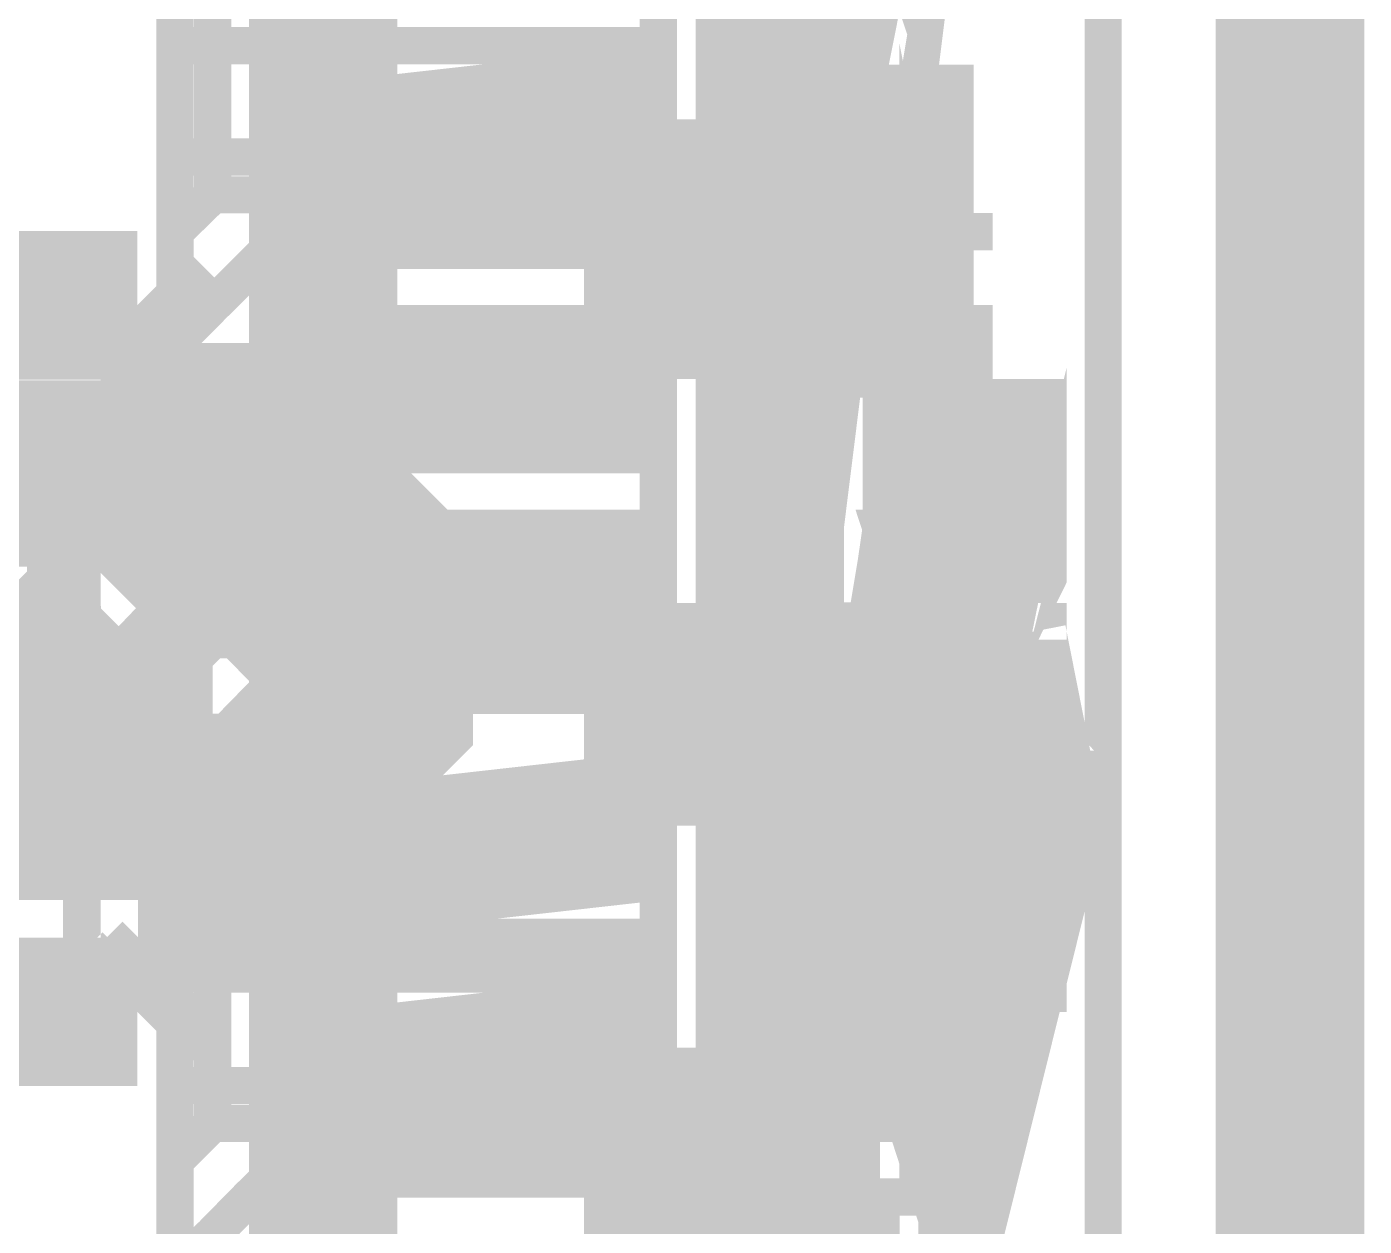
# Model space of a CAD drawing. Header units: metres. Extents: x 2999 to 3164, y 1641 to 1678.
# Drawn here: x 3015.4418 to 3015.5533, y 1655.3195 to 1655.4195 of the extents above; entities that cross this region are included whole.
import ezdxf

# ---------------------------------------------------------------- set-up
doc = ezdxf.new("R2010")
doc.units = ezdxf.units.M
doc.layers.add('BLACK', color=7, linetype='Continuous')

msp = doc.modelspace()

# ---------------------------------------------------------------- linework, layer by layer
at = {"layer": 'BLACK'}
for points, const_width in [([(3015.46652, 1655.16098), (3015.46652, 1657.67183)], 0.01238), ([(3015.46652, 1657.56964), (3015.46652, 1655.37772)], 0.01238), ([(3015.51304, 1657.55106), (3015.5099, 1657.54792), (3015.5099, 1657.53863), (3015.50675, 1657.50769), (3015.50675, 1655.22601), (3015.5099, 1655.19507), (3015.51304, 1655.18271), (3015.54713, 1655.18271)], 0.01238), ([(3015.50675, 1657.50769), (3015.50375, 1657.50769), (3015.50375, 1655.22601), (3015.50675, 1655.22601)], 0.01238), ([(3015.53155, 1655.31576), (3015.53155, 1655.59445)], 0.0031), ([(3015.49446, 1655.22287), (3015.49446, 1655.54186)], 0.0031), ([(3015.45416, 1655.53557), (3015.45416, 1655.18885)], 0.0031), ([(3015.46345, 1655.52943), (3015.46345, 1655.18578)], 0.0031), ([(3015.51304, 1655.44589), (3015.51304, 1655.42724), (3015.51304, 1655.43346), (3015.51304, 1655.42109), (3015.51611, 1655.43653), (3015.51304, 1655.44889), (3015.51304, 1655.4396)], 0.0031), ([(3015.51611, 1655.44889), (3015.51611, 1655.42109), (3015.51304, 1655.43031), (3015.51304, 1655.43346), (3015.51611, 1655.42724)], 0.0031), ([(3015.54713, 1655.31269), (3015.54713, 1655.43653)], 0.01238), ([(3015.46652, 1655.43031), (3015.46652, 1655.40551)], 0.0031), ([(3015.49446, 1655.4118), (3015.49446, 1655.43031)], 0.0031), ([(3015.45416, 1655.42724), (3015.45416, 1655.41795)], 0.0031), ([(3015.4573, 1655.40551), (3015.4573, 1655.42109)], 0.0031), ([(3015.45416, 1655.41795), (3015.45416, 1655.40866)], 0.0031), ([(3015.49446, 1655.41795), (3015.45416, 1655.41795)], 0.0031), ([(3015.51611, 1655.38701), (3015.51611, 1655.40244), (3015.51919, 1655.38701)], 0.0031), ([(3015.46652, 1655.40866), (3015.49446, 1655.4118)], 0.01238), ([(3015.49446, 1655.4118), (3015.49446, 1655.39015)], 0.01238), ([(3015.51304, 1655.39015), (3015.5099, 1655.4148)], 0.0031), ([(3015.51304, 1655.4148), (3015.5099, 1655.4148)], 0.0031), ([(3015.51304, 1655.4148), (3015.51611, 1655.4148)], 0.0031), ([(3015.51304, 1655.3963), (3015.51304, 1655.4148)], 0.0031), ([(3015.51304, 1655.39015), (3015.51304, 1655.4148), (3015.51611, 1655.4148)], 0.0031), ([(3015.51304, 1655.4148), (3015.51611, 1655.4148)], 0.0031), ([(3015.51304, 1655.3963), (3015.51304, 1655.4148)], 0.0031), ([(3015.51919, 1655.4148), (3015.51611, 1655.4148)], 0.0031), ([(3015.51611, 1655.4148), (3015.51919, 1655.4148)], 0.0031), ([(3015.51611, 1655.4148), (3015.51919, 1655.4148)], 0.0031), ([(3015.49446, 1655.40551), (3015.46652, 1655.40551)], 0.01238), ([(3015.46652, 1655.40866), (3015.45416, 1655.40866)], 0.0031), ([(3015.46652, 1655.40551), (3015.46345, 1655.40551), (3015.46345, 1655.40244), (3015.46038, 1655.39937), (3015.4573, 1655.3963), (3015.45416, 1655.39315), (3015.45416, 1655.39015)], 0.0031), ([(3015.4573, 1655.40551), (3015.45416, 1655.40244), (3015.45416, 1655.39015)], 0.0031), ([(3015.46652, 1655.40551), (3015.4573, 1655.40551)], 0.0031), ([(3015.49446, 1655.40551), (3015.46652, 1655.40551)], 0.0031), ([(3015.51611, 1655.40244), (3015.51611, 1655.38701), (3015.51919, 1655.39315), (3015.51919, 1655.40244)], 0.0031), ([(3015.51611, 1655.40244), (3015.51611, 1655.39315), (3015.51611, 1655.39937)], 0.0031), ([(3015.51611, 1655.40244), (3015.51611, 1655.3963)], 0.0031), ([(3015.51919, 1655.40244), (3015.52233, 1655.40244)], 0.0031), ([(3015.51919, 1655.40244), (3015.51919, 1655.3963)], 0.0031), ([(3015.43251, 1655.3963), (3015.45101, 1655.3963)], 0.01238), ([(3015.45416, 1655.39315), (3015.45101, 1655.3963)], 0.01238), ([(3015.51919, 1655.39937), (3015.51611, 1655.39937)], 0.0031), ([(3015.51611, 1655.39315), (3015.51611, 1655.39937)], 0.0031), ([(3015.51919, 1655.39315), (3015.51919, 1655.39937)], 0.0031), ([(3015.45416, 1655.38386), (3015.45416, 1655.39315)], 0.01238), ([(3015.45416, 1655.39015), (3015.44487, 1655.3963)], 0.0031), ([(3015.51611, 1655.39315), (3015.51919, 1655.39315), (3015.51919, 1655.3963)], 0.0031), ([(3015.51611, 1655.3963), (3015.51611, 1655.39315)], 0.0031), ([(3015.49446, 1655.39015), (3015.46652, 1655.39015)], 0.01238), ([(3015.52233, 1655.39015), (3015.51919, 1655.39015)], 0.01238), ([(3015.51919, 1655.36843), (3015.51919, 1655.39015)], 0.01238), ([(3015.52233, 1655.38386), (3015.52233, 1655.39015), (3015.52233, 1655.38386), (3015.51919, 1655.38386), (3015.51919, 1655.39015)], 0.01238), ([(3015.46652, 1655.39015), (3015.49446, 1655.39315)], 0.0031), ([(3015.5099, 1655.39315), (3015.51304, 1655.39315)], 0.0031), ([(3015.51304, 1655.39315), (3015.5099, 1655.39315)], 0.0031), ([(3015.5099, 1655.39315), (3015.5099, 1655.39015), (3015.51304, 1655.39015), (3015.51304, 1655.39315)], 0.0031), ([(3015.5099, 1655.39315), (3015.5099, 1655.39015)], 0.0031), ([(3015.51304, 1655.39015), (3015.51304, 1655.39315), (3015.51611, 1655.39315), (3015.51611, 1655.39015)], 0.0031), ([(3015.51611, 1655.39315), (3015.51304, 1655.39315)], 0.0031), ([(3015.51304, 1655.39015), (3015.51304, 1655.39315)], 0.0031), ([(3015.51611, 1655.39015), (3015.51611, 1655.39315)], 0.0031), ([(3015.49446, 1655.39015), (3015.45416, 1655.39015)], 0.0031), ([(3015.45416, 1655.37772), (3015.49446, 1655.37772), (3015.49446, 1655.39015)], 0.0031), ([(3015.45416, 1655.39015), (3015.45416, 1655.37772)], 0.0031), ([(3015.46652, 1655.39015), (3015.45416, 1655.39015)], 0.0031), ([(3015.46652, 1655.39015), (3015.46345, 1655.39015), (3015.46345, 1655.38701), (3015.46038, 1655.38701), (3015.4573, 1655.38386), (3015.49446, 1655.38386)], 0.0031), ([(3015.46652, 1655.39015), (3015.46652, 1655.36536)], 0.0031), ([(3015.5099, 1655.39015), (3015.51304, 1655.39015)], 0.0031), ([(3015.51304, 1655.39015), (3015.51611, 1655.39015)], 0.0031), ([(3015.51611, 1655.39015), (3015.51919, 1655.39015)], 0.0031), ([(3015.51919, 1655.39015), (3015.52233, 1655.38386)], 0.0031), ([(3015.51919, 1655.39015), (3015.52233, 1655.38386)], 0.0031), ([(3015.51919, 1655.39015), (3015.52233, 1655.39015)], 0.0031), ([(3015.52233, 1655.3467), (3015.52233, 1655.34056), (3015.5254, 1655.35292)], 0.01238), ([(3015.43251, 1655.38386), (3015.45416, 1655.38386)], 0.01238), ([(3015.45416, 1655.38386), (3015.4573, 1655.38386)], 0.01238), ([(3015.45416, 1655.38072), (3015.45416, 1655.38386)], 0.01238), ([(3015.45416, 1655.38386), (3015.45416, 1655.38072)], 0.01238), ([(3015.51919, 1655.38386), (3015.51919, 1655.38072)], 0.01238), ([(3015.51919, 1655.36843), (3015.52233, 1655.38386)], 0.01238), ([(3015.51919, 1655.38386), (3015.51919, 1655.38072)], 0.01238), ([(3015.52233, 1655.38386), (3015.52233, 1655.37457)], 0.01238), ([(3015.52233, 1655.38072), (3015.52233, 1655.38386), (3015.52233, 1655.3715)], 0.01238), ([(3015.43558, 1655.35607), (3015.43872, 1655.35292), (3015.4418, 1655.35607), (3015.4418, 1655.35292), (3015.44487, 1655.35292), (3015.44487, 1655.35607), (3015.44801, 1655.35292), (3015.45101, 1655.35607), (3015.45101, 1655.35292), (3015.45416, 1655.35292), (3015.45416, 1655.35607), (3015.4573, 1655.35292), (3015.46038, 1655.35607), (3015.46345, 1655.35292), (3015.46345, 1655.35607), (3015.46652, 1655.35607), (3015.46967, 1655.35907), (3015.47281, 1655.36221), (3015.47281, 1655.37457), (3015.46967, 1655.37772), (3015.46345, 1655.38072), (3015.35504, 1655.38072)], 0.01238), ([(3015.43558, 1655.38072), (3015.43872, 1655.38072)], 0.01238), ([(3015.43872, 1655.37772), (3015.43872, 1655.38072)], 0.01238), ([(3015.4418, 1655.38072), (3015.44487, 1655.38072)], 0.01238), ([(3015.44487, 1655.37772), (3015.44487, 1655.38072)], 0.01238), ([(3015.45416, 1655.38072), (3015.4573, 1655.38072)], 0.01238), ([(3015.46345, 1655.37772), (3015.46345, 1655.38072)], 0.01238), ([(3015.52233, 1655.38072), (3015.51919, 1655.36843)], 0.01238), ([(3015.4573, 1655.36843), (3015.4573, 1655.38386)], 0.0031), ([(3015.51611, 1655.37457), (3015.51611, 1655.38386), (3015.51919, 1655.38386)], 0.0031), ([(3015.51919, 1655.38386), (3015.51611, 1655.38386)], 0.0031), ([(3015.51611, 1655.38386), (3015.51919, 1655.38386)], 0.0031), ([(3015.51919, 1655.38386), (3015.51611, 1655.38386)], 0.0031), ([(3015.51611, 1655.38386), (3015.51919, 1655.38386)], 0.0031), ([(3015.51919, 1655.38386), (3015.52233, 1655.38386)], 0.0031), ([(3015.51919, 1655.3715), (3015.52233, 1655.37457), (3015.51919, 1655.38072), (3015.51919, 1655.38386)], 0.0031), ([(3015.51919, 1655.38386), (3015.51919, 1655.38072), (3015.52233, 1655.38072)], 0.0031), ([(3015.52233, 1655.38386), (3015.51919, 1655.38386)], 0.0031), ([(3015.52233, 1655.37457), (3015.52233, 1655.38386)], 0.0031), ([(3015.52233, 1655.3715), (3015.52233, 1655.37772)], 0.01238), ([(3015.52233, 1655.37457), (3015.52233, 1655.37772)], 0.01238), ([(3015.47281, 1655.3715), (3015.46345, 1655.38072)], 0.0031), ([(3015.51611, 1655.37457), (3015.51611, 1655.38072), (3015.51919, 1655.38072), (3015.51919, 1655.37457)], 0.0031), ([(3015.51611, 1655.38072), (3015.51919, 1655.38072)], 0.0031), ([(3015.51611, 1655.38072), (3015.51919, 1655.37772), (3015.51919, 1655.3715)], 0.0031), ([(3015.51919, 1655.38072), (3015.51611, 1655.38072)], 0.0031), ([(3015.51611, 1655.3715), (3015.51611, 1655.38072)], 0.0031), ([(3015.51611, 1655.38072), (3015.51919, 1655.38072)], 0.0031), ([(3015.51611, 1655.37457), (3015.51611, 1655.38072)], 0.0031), ([(3015.51611, 1655.38072), (3015.51919, 1655.38072)], 0.0031), ([(3015.51611, 1655.38072), (3015.51919, 1655.38072)], 0.0031), ([(3015.51611, 1655.38072), (3015.51611, 1655.37457)], 0.0031), ([(3015.51919, 1655.38072), (3015.51611, 1655.38072)], 0.0031), ([(3015.51919, 1655.38072), (3015.51611, 1655.38072)], 0.0031), ([(3015.51919, 1655.3715), (3015.51919, 1655.38072)], 0.0031), ([(3015.51919, 1655.38072), (3015.51919, 1655.3715)], 0.0031), ([(3015.51919, 1655.37457), (3015.51919, 1655.38072)], 0.0031), ([(3015.51919, 1655.36843), (3015.51919, 1655.38072)], 0.0031), ([(3015.51919, 1655.38072), (3015.52233, 1655.38072)], 0.0031), ([(3015.51919, 1655.3715), (3015.51919, 1655.38072)], 0.0031), ([(3015.52233, 1655.38072), (3015.51919, 1655.38072)], 0.0031), ([(3015.52233, 1655.37457), (3015.5254, 1655.37457)], 0.01238), ([(3015.45416, 1655.37772), (3015.45416, 1655.3715)], 0.0031), ([(3015.49446, 1655.37772), (3015.49446, 1655.3715)], 0.0031), ([(3015.51611, 1655.36843), (3015.51304, 1655.37772), (3015.51611, 1655.37772)], 0.0031), ([(3015.51611, 1655.37772), (3015.51304, 1655.37772)], 0.0031), ([(3015.51304, 1655.37772), (3015.51611, 1655.36843)], 0.0031), ([(3015.51611, 1655.37772), (3015.51611, 1655.3715), (3015.51919, 1655.3715), (3015.51919, 1655.37772)], 0.0031), ([(3015.51611, 1655.3715), (3015.51919, 1655.3715), (3015.51919, 1655.37772)], 0.0031), ([(3015.51611, 1655.37772), (3015.51611, 1655.3715)], 0.0031), ([(3015.52233, 1655.37457), (3015.51919, 1655.37457), (3015.51919, 1655.37772)], 0.0031), ([(3015.52233, 1655.37772), (3015.52233, 1655.3715)], 0.0031), ([(3015.52233, 1655.37457), (3015.52233, 1655.37772)], 0.0031), ([(3015.52233, 1655.37772), (3015.52233, 1655.37457)], 0.0031), ([(3015.52233, 1655.37457), (3015.52233, 1655.37772)], 0.0031), ([(3015.51919, 1655.3715), (3015.51611, 1655.37457), (3015.51611, 1655.3715)], 0.0031), ([(3015.46652, 1655.3715), (3015.49446, 1655.3715)], 0.01238), ([(3015.49446, 1655.3715), (3015.49446, 1655.35292)], 0.01238), ([(3015.52233, 1655.3715), (3015.51919, 1655.3715)], 0.01238), ([(3015.52233, 1655.3715), (3015.5254, 1655.3715)], 0.01238), ([(3015.51611, 1655.37457), (3015.51919, 1655.37457)], 0.0031), ([(3015.51919, 1655.37457), (3015.51611, 1655.37457)], 0.0031), ([(3015.51611, 1655.37457), (3015.51919, 1655.3715)], 0.0031), ([(3015.51611, 1655.3715), (3015.51611, 1655.37457)], 0.0031), ([(3015.51611, 1655.37457), (3015.51919, 1655.37457)], 0.0031), ([(3015.51611, 1655.3715), (3015.51611, 1655.37457)], 0.0031), ([(3015.51919, 1655.37457), (3015.51919, 1655.3715)], 0.0031), ([(3015.52233, 1655.37457), (3015.51919, 1655.36843), (3015.51919, 1655.37457)], 0.0031), ([(3015.51919, 1655.3715), (3015.51919, 1655.37457)], 0.0031), ([(3015.49446, 1655.36843), (3015.46652, 1655.36843)], 0.01238), ([(3015.51919, 1655.36536), (3015.51919, 1655.36843)], 0.01238), ([(3015.51919, 1655.36843), (3015.52233, 1655.36843)], 0.01238), ([(3015.52233, 1655.36843), (3015.51919, 1655.36843)], 0.01238), ([(3015.51919, 1655.36843), (3015.51611, 1655.36843), (3015.51611, 1655.3715), (3015.51919, 1655.36843), (3015.51919, 1655.3715)], 0.0031), ([(3015.51919, 1655.36843), (3015.51919, 1655.3715), (3015.51611, 1655.36843), (3015.51611, 1655.36536)], 0.0031), ([(3015.52233, 1655.36843), (3015.5254, 1655.36843)], 0.01238), ([(3015.52233, 1655.36843), (3015.5254, 1655.35292)], 0.01238), ([(3015.52233, 1655.36843), (3015.5254, 1655.36843)], 0.01238), ([(3015.52233, 1655.36536), (3015.52233, 1655.36843), (3015.52233, 1655.35292)], 0.01238), ([(3015.52233, 1655.36843), (3015.5254, 1655.35292), (3015.52233, 1655.35292)], 0.01238), ([(3015.44801, 1655.35907), (3015.45101, 1655.36221), (3015.45416, 1655.35907), (3015.45416, 1655.36221)], 0.01238), ([(3015.46652, 1655.3715), (3015.45416, 1655.3715)], 0.0031), ([(3015.51611, 1655.36536), (3015.51611, 1655.3715), (3015.51611, 1655.36221), (3015.51304, 1655.35907), (3015.51304, 1655.34978), (3015.51611, 1655.3467), (3015.51611, 1655.34056), (3015.51611, 1655.3467), (3015.51919, 1655.3467), (3015.51919, 1655.36536), (3015.51611, 1655.36536), (3015.51611, 1655.3715)], 0.0031), ([(3015.51919, 1655.3715), (3015.51611, 1655.3715)], 0.0031), ([(3015.51919, 1655.36843), (3015.51919, 1655.3715), (3015.51611, 1655.3715)], 0.0031), ([(3015.51611, 1655.3715), (3015.51919, 1655.3715)], 0.0031), ([(3015.51611, 1655.3715), (3015.51919, 1655.3715)], 0.0031), ([(3015.51611, 1655.3715), (3015.51919, 1655.3715)], 0.0031), ([(3015.51611, 1655.3715), (3015.51919, 1655.3715)], 0.0031), ([(3015.5254, 1655.35292), (3015.52233, 1655.3467), (3015.52233, 1655.34978), (3015.52233, 1655.33741), (3015.52233, 1655.34056)], 0.01238), ([(3015.51919, 1655.36536), (3015.51919, 1655.3715), (3015.52233, 1655.3715), (3015.52233, 1655.36536)], 0.0031), ([(3015.52233, 1655.36536), (3015.51919, 1655.36536), (3015.51919, 1655.3715)], 0.0031), ([(3015.51919, 1655.3715), (3015.52233, 1655.3715)], 0.0031), ([(3015.52233, 1655.3715), (3015.51919, 1655.3715)], 0.0031), ([(3015.51919, 1655.36536), (3015.51919, 1655.36843), (3015.51919, 1655.36536), (3015.52233, 1655.36221), (3015.52233, 1655.3715), (3015.52233, 1655.36536)], 0.0031), ([(3015.52233, 1655.3715), (3015.52233, 1655.36221), (3015.51919, 1655.36536)], 0.0031), ([(3015.51919, 1655.3715), (3015.52233, 1655.3715)], 0.0031), ([(3015.52233, 1655.36536), (3015.52233, 1655.3715)], 0.0031), ([(3015.52233, 1655.3715), (3015.52233, 1655.36843)], 0.0031), ([(3015.51919, 1655.36221), (3015.51611, 1655.36536), (3015.51919, 1655.36536)], 0.01238), ([(3015.51919, 1655.36536), (3015.51611, 1655.36536)], 0.01238), ([(3015.52233, 1655.36536), (3015.52233, 1655.35292), (3015.51919, 1655.35292)], 0.01238), ([(3015.51919, 1655.35292), (3015.51919, 1655.36536), (3015.51919, 1655.35907)], 0.01238), ([(3015.51919, 1655.36536), (3015.52233, 1655.36536)], 0.01238), ([(3015.52233, 1655.36536), (3015.51919, 1655.36536)], 0.01238), ([(3015.51919, 1655.36536), (3015.51611, 1655.36843), (3015.51611, 1655.36221)], 0.0031), ([(3015.4573, 1655.36843), (3015.45416, 1655.36536), (3015.45416, 1655.34978)], 0.0031), ([(3015.46652, 1655.36843), (3015.4573, 1655.36843)], 0.0031), ([(3015.49446, 1655.36843), (3015.46652, 1655.36536)], 0.0031), ([(3015.51304, 1655.36843), (3015.51304, 1655.36536)], 0.0031), ([(3015.51304, 1655.36843), (3015.51304, 1655.36221)], 0.0031), ([(3015.51304, 1655.36843), (3015.51304, 1655.36536)], 0.0031), ([(3015.51611, 1655.36843), (3015.51304, 1655.36843)], 0.0031), ([(3015.51304, 1655.36843), (3015.51611, 1655.36843)], 0.0031), ([(3015.51611, 1655.36843), (3015.51304, 1655.36843)], 0.0031), ([(3015.51611, 1655.36843), (3015.51919, 1655.36843)], 0.0031), ([(3015.51611, 1655.36843), (3015.51611, 1655.36221), (3015.51919, 1655.36221)], 0.0031), ([(3015.51611, 1655.36843), (3015.51919, 1655.36843)], 0.0031), ([(3015.51919, 1655.36843), (3015.51611, 1655.36843)], 0.0031), ([(3015.51611, 1655.36843), (3015.51919, 1655.36843)], 0.0031), ([(3015.51611, 1655.36843), (3015.51919, 1655.36536)], 0.0031), ([(3015.51611, 1655.36843), (3015.51919, 1655.36843)], 0.0031), ([(3015.51611, 1655.36843), (3015.51919, 1655.36843)], 0.0031), ([(3015.51611, 1655.36843), (3015.51919, 1655.36843)], 0.0031), ([(3015.51919, 1655.36843), (3015.51919, 1655.36536)], 0.0031), ([(3015.51919, 1655.36843), (3015.51919, 1655.36221)], 0.0031), ([(3015.51919, 1655.36843), (3015.52233, 1655.36843)], 0.0031), ([(3015.51919, 1655.36843), (3015.51919, 1655.35292), (3015.51919, 1655.36536)], 0.0031), ([(3015.51919, 1655.36536), (3015.51919, 1655.36843)], 0.0031), ([(3015.51919, 1655.36843), (3015.52233, 1655.36843)], 0.0031), ([(3015.51919, 1655.36221), (3015.51919, 1655.36843), (3015.52233, 1655.36843), (3015.52233, 1655.36221)], 0.0031), ([(3015.52233, 1655.36221), (3015.51919, 1655.36536), (3015.51919, 1655.36221)], 0.0031), ([(3015.52233, 1655.35292), (3015.52233, 1655.36843), (3015.52233, 1655.33741)], 0.0031), ([(3015.52233, 1655.36843), (3015.5254, 1655.36843)], 0.0031), ([(3015.45416, 1655.35907), (3015.45416, 1655.36221)], 0.01238), ([(3015.45416, 1655.36221), (3015.4573, 1655.36221)], 0.01238), ([(3015.45416, 1655.36221), (3015.45416, 1655.35607)], 0.01238), ([(3015.51919, 1655.34056), (3015.51611, 1655.35292), (3015.51919, 1655.36221)], 0.01238), ([(3015.51919, 1655.35292), (3015.51919, 1655.36221)], 0.01238), ([(3015.51919, 1655.35907), (3015.51919, 1655.36221)], 0.01238), ([(3015.51919, 1655.36221), (3015.52233, 1655.36221)], 0.01238), ([(3015.46652, 1655.36536), (3015.46345, 1655.36536), (3015.46038, 1655.36221), (3015.4573, 1655.35907), (3015.45416, 1655.35607), (3015.45416, 1655.34978)], 0.0031), ([(3015.51611, 1655.36221), (3015.51304, 1655.36221), (3015.51304, 1655.36536)], 0.0031), ([(3015.51304, 1655.36221), (3015.51304, 1655.36536), (3015.51611, 1655.36536), (3015.51611, 1655.36221)], 0.0031), ([(3015.51304, 1655.36221), (3015.51304, 1655.36536)], 0.0031), ([(3015.51304, 1655.36536), (3015.51611, 1655.36536)], 0.0031), ([(3015.51304, 1655.36221), (3015.51304, 1655.36536)], 0.0031), ([(3015.51611, 1655.36536), (3015.51304, 1655.36536)], 0.0031), ([(3015.51611, 1655.36536), (3015.51304, 1655.36536)], 0.0031), ([(3015.51611, 1655.36536), (3015.51304, 1655.36536)], 0.0031), ([(3015.51611, 1655.36536), (3015.51611, 1655.34056)], 0.0031), ([(3015.51611, 1655.36221), (3015.51611, 1655.36536)], 0.0031), ([(3015.51611, 1655.36221), (3015.51611, 1655.36536)], 0.0031), ([(3015.51611, 1655.36536), (3015.51611, 1655.34056), (3015.51919, 1655.34056)], 0.0031), ([(3015.51919, 1655.36536), (3015.51919, 1655.36221), (3015.51611, 1655.36221), (3015.51611, 1655.36536)], 0.0031), ([(3015.51611, 1655.36536), (3015.51611, 1655.36221)], 0.0031), ([(3015.52233, 1655.36536), (3015.51919, 1655.36536)], 0.0031), ([(3015.51919, 1655.36536), (3015.51919, 1655.36221), (3015.52233, 1655.36221), (3015.52233, 1655.36536)], 0.0031), ([(3015.51919, 1655.36536), (3015.51919, 1655.36221)], 0.0031), ([(3015.51919, 1655.36536), (3015.51919, 1655.36221)], 0.0031), ([(3015.51919, 1655.36536), (3015.51919, 1655.35907), (3015.51919, 1655.36221), (3015.51919, 1655.34363)], 0.0031), ([(3015.51919, 1655.36536), (3015.52233, 1655.36536)], 0.0031), ([(3015.52233, 1655.36536), (3015.51919, 1655.36536)], 0.0031), ([(3015.51919, 1655.36536), (3015.52233, 1655.36536)], 0.0031), ([(3015.51304, 1655.36221), (3015.51611, 1655.36221)], 0.0031), ([(3015.51611, 1655.36221), (3015.51304, 1655.36221)], 0.0031), ([(3015.51611, 1655.36221), (3015.51611, 1655.35907), (3015.51304, 1655.35907)], 0.0031), ([(3015.51304, 1655.36221), (3015.51611, 1655.36221)], 0.0031), ([(3015.51304, 1655.36221), (3015.51611, 1655.36221)], 0.0031), ([(3015.51611, 1655.35907), (3015.51611, 1655.36221)], 0.0031), ([(3015.51919, 1655.36221), (3015.51611, 1655.36221)], 0.0031), ([(3015.51611, 1655.36221), (3015.51919, 1655.36221)], 0.0031), ([(3015.51919, 1655.36221), (3015.52233, 1655.36221)], 0.0031), ([(3015.51919, 1655.36221), (3015.52233, 1655.36221)], 0.0031), ([(3015.51919, 1655.35607), (3015.51919, 1655.35292), (3015.51919, 1655.36221)], 0.0031), ([(3015.51919, 1655.36221), (3015.52233, 1655.36221)], 0.0031), ([(3015.51919, 1655.36221), (3015.52233, 1655.36221)], 0.0031), ([(3015.51919, 1655.35292), (3015.51919, 1655.36221)], 0.0031), ([(3015.51919, 1655.36221), (3015.51919, 1655.35907)], 0.0031), ([(3015.51919, 1655.36221), (3015.52233, 1655.36221)], 0.0031), ([(3015.51919, 1655.36221), (3015.52233, 1655.36221)], 0.0031), ([(3015.51919, 1655.36221), (3015.52233, 1655.36221)], 0.0031), ([(3015.43558, 1655.35607), (3015.43872, 1655.35607)], 0.01238), ([(3015.4418, 1655.35607), (3015.44487, 1655.35607)], 0.01238), ([(3015.44487, 1655.35607), (3015.44801, 1655.35607)], 0.01238), ([(3015.45101, 1655.35607), (3015.44801, 1655.35292)], 0.01238), ([(3015.45101, 1655.35607), (3015.45416, 1655.35607)], 0.01238), ([(3015.45101, 1655.35607), (3015.45416, 1655.35607)], 0.01238), ([(3015.45416, 1655.35607), (3015.45416, 1655.35292)], 0.01238), ([(3015.45416, 1655.34978), (3015.45416, 1655.35607)], 0.01238), ([(3015.45416, 1655.35607), (3015.4573, 1655.35607)], 0.01238), ([(3015.4573, 1655.35292), (3015.4573, 1655.35607)], 0.01238), ([(3015.46038, 1655.35607), (3015.46345, 1655.35607)], 0.01238), ([(3015.46345, 1655.35607), (3015.46652, 1655.35607)], 0.01238), ([(3015.46345, 1655.35607), (3015.46652, 1655.35607)], 0.01238), ([(3015.46652, 1655.35607), (3015.46652, 1655.17956)], 0.01238), ([(3015.51304, 1655.35907), (3015.51611, 1655.35907), (3015.51611, 1655.35607)], 0.0031), ([(3015.51304, 1655.35607), (3015.51304, 1655.35907)], 0.0031), ([(3015.51611, 1655.35607), (3015.51304, 1655.35607), (3015.51304, 1655.35907)], 0.0031), ([(3015.51304, 1655.35607), (3015.51304, 1655.35907), (3015.51611, 1655.35907), (3015.51611, 1655.35607)], 0.0031), ([(3015.51611, 1655.35907), (3015.51304, 1655.35907)], 0.0031), ([(3015.51304, 1655.35607), (3015.51304, 1655.35907)], 0.0031), ([(3015.51304, 1655.35907), (3015.51304, 1655.35607), (3015.51611, 1655.35607)], 0.0031), ([(3015.51304, 1655.35907), (3015.51304, 1655.35607)], 0.0031), ([(3015.51304, 1655.35907), (3015.51304, 1655.35607)], 0.0031), ([(3015.51611, 1655.35292), (3015.51611, 1655.35907), (3015.51611, 1655.35607), (3015.51611, 1655.35907)], 0.0031), ([(3015.51611, 1655.35292), (3015.51611, 1655.35907)], 0.0031), ([(3015.51919, 1655.35907), (3015.51611, 1655.35907)], 0.0031), ([(3015.51611, 1655.35907), (3015.51611, 1655.35607)], 0.0031), ([(3015.51611, 1655.35607), (3015.51611, 1655.35907)], 0.0031), ([(3015.51611, 1655.35607), (3015.51611, 1655.35907)], 0.0031), ([(3015.51919, 1655.35907), (3015.52233, 1655.35907)], 0.0031), ([(3015.45416, 1655.35292), (3015.43251, 1655.35292)], 0.01238), ([(3015.43872, 1655.35292), (3015.4418, 1655.35292)], 0.01238), ([(3015.44487, 1655.35292), (3015.44801, 1655.35292)], 0.01238), ([(3015.44801, 1655.35292), (3015.45101, 1655.35292)], 0.01238), ([(3015.45416, 1655.35292), (3015.4573, 1655.35292)], 0.01238), ([(3015.45416, 1655.35292), (3015.4573, 1655.35292)], 0.01238), ([(3015.49446, 1655.35292), (3015.46652, 1655.34978)], 0.01238), ([(3015.51919, 1655.35292), (3015.51611, 1655.35292)], 0.01238), ([(3015.51919, 1655.34056), (3015.51611, 1655.35292)], 0.01238), ([(3015.51919, 1655.35292), (3015.52233, 1655.35292)], 0.01238), ([(3015.51919, 1655.3467), (3015.52233, 1655.34978), (3015.52233, 1655.35292)], 0.01238), ([(3015.51919, 1655.35292), (3015.51919, 1655.3467)], 0.01238), ([(3015.51919, 1655.35292), (3015.51919, 1655.34056)], 0.01238), ([(3015.52233, 1655.35292), (3015.5254, 1655.35292)], 0.01238), ([(3015.52233, 1655.35292), (3015.5254, 1655.35292)], 0.01238), ([(3015.52233, 1655.35292), (3015.5254, 1655.35292)], 0.01238), ([(3015.52233, 1655.34978), (3015.52233, 1655.35292)], 0.01238), ([(3015.51304, 1655.35292), (3015.51304, 1655.35607)], 0.0031), ([(3015.51611, 1655.35292), (3015.51611, 1655.35607), (3015.51304, 1655.35607)], 0.0031), ([(3015.51304, 1655.35607), (3015.51304, 1655.35292), (3015.51611, 1655.35292), (3015.51611, 1655.35607)], 0.0031), ([(3015.51304, 1655.35292), (3015.51304, 1655.35607), (3015.51611, 1655.35607), (3015.51611, 1655.35292)], 0.0031), ([(3015.51304, 1655.35607), (3015.51304, 1655.35292)], 0.0031), ([(3015.51611, 1655.35607), (3015.51611, 1655.35292)], 0.0031), ([(3015.51611, 1655.34978), (3015.51611, 1655.35292), (3015.51919, 1655.35607)], 0.0031), ([(3015.51919, 1655.35607), (3015.51611, 1655.35292), (3015.51611, 1655.34978)], 0.0031), ([(3015.51919, 1655.35607), (3015.51919, 1655.35292)], 0.0031), ([(3015.51919, 1655.35607), (3015.51919, 1655.35292)], 0.0031), ([(3015.51919, 1655.35607), (3015.52233, 1655.35607)], 0.0031), ([(3015.45416, 1655.34978), (3015.4573, 1655.34978)], 0.01238), ([(3015.45416, 1655.34056), (3015.45416, 1655.34978)], 0.01238), ([(3015.52233, 1655.34978), (3015.5254, 1655.34978)], 0.01238), ([(3015.51919, 1655.34363), (3015.51611, 1655.3467), (3015.51919, 1655.34056)], 0.0031), ([(3015.46652, 1655.35292), (3015.46345, 1655.34978), (3015.46038, 1655.3467), (3015.4573, 1655.34363)], 0.0031), ([(3015.46652, 1655.35292), (3015.46652, 1655.32812)], 0.0031), ([(3015.46652, 1655.35292), (3015.49446, 1655.35292)], 0.0031), ([(3015.49446, 1655.33442), (3015.49446, 1655.35292)], 0.0031), ([(3015.51611, 1655.35292), (3015.51304, 1655.35292)], 0.0031), ([(3015.51304, 1655.35292), (3015.51611, 1655.35292)], 0.0031), ([(3015.51611, 1655.34056), (3015.51611, 1655.35292), (3015.51304, 1655.35292), (3015.51304, 1655.34056)], 0.0031), ([(3015.51611, 1655.3467), (3015.51304, 1655.3467), (3015.51304, 1655.35292)], 0.0031), ([(3015.51304, 1655.35292), (3015.51611, 1655.35292)], 0.0031), ([(3015.51611, 1655.3467), (3015.51611, 1655.35292)], 0.0031), ([(3015.51611, 1655.3467), (3015.51611, 1655.35292)], 0.0031), ([(3015.51611, 1655.35292), (3015.51611, 1655.34978)], 0.0031), ([(3015.51611, 1655.35292), (3015.51919, 1655.35292), (3015.51919, 1655.34978)], 0.0031), ([(3015.51611, 1655.35292), (3015.51919, 1655.35292)], 0.0031), ([(3015.51919, 1655.34363), (3015.51919, 1655.35292)], 0.0031), ([(3015.51919, 1655.35292), (3015.52233, 1655.35292)], 0.0031), ([(3015.51919, 1655.35292), (3015.52233, 1655.35292)], 0.0031), ([(3015.52233, 1655.35292), (3015.51919, 1655.35292)], 0.0031), ([(3015.52233, 1655.35292), (3015.51919, 1655.35292)], 0.0031), ([(3015.52233, 1655.35292), (3015.51919, 1655.35292)], 0.0031), ([(3015.51919, 1655.34978), (3015.51919, 1655.35292)], 0.0031), ([(3015.51919, 1655.35292), (3015.51919, 1655.34978)], 0.0031), ([(3015.51919, 1655.35292), (3015.52233, 1655.35292)], 0.0031), ([(3015.51919, 1655.35292), (3015.52233, 1655.35292)], 0.0031), ([(3015.51919, 1655.34056), (3015.51919, 1655.35292)], 0.0031), ([(3015.51919, 1655.35292), (3015.52233, 1655.35292)], 0.0031), ([(3015.51919, 1655.3467), (3015.51919, 1655.35292)], 0.0031), ([(3015.52233, 1655.35292), (3015.51919, 1655.35292)], 0.0031), ([(3015.52233, 1655.34978), (3015.52233, 1655.35292)], 0.0031), ([(3015.5254, 1655.35292), (3015.52233, 1655.35292), (3015.52233, 1655.34056)], 0.0031), ([(3015.51919, 1655.3467), (3015.52233, 1655.3467)], 0.01238), ([(3015.46652, 1655.34978), (3015.45416, 1655.34978)], 0.0031), ([(3015.49446, 1655.34978), (3015.45416, 1655.34978)], 0.0031), ([(3015.45416, 1655.34978), (3015.45416, 1655.34056)], 0.0031), ([(3015.51304, 1655.34978), (3015.51304, 1655.34363), (3015.51304, 1655.3467)], 0.0031), ([(3015.51611, 1655.34978), (3015.51611, 1655.34363)], 0.0031), ([(3015.51611, 1655.34978), (3015.51611, 1655.34363)], 0.0031), ([(3015.51919, 1655.34978), (3015.51611, 1655.34978)], 0.0031), ([(3015.52233, 1655.3467), (3015.52233, 1655.34978)], 0.0031), ([(3015.52233, 1655.34363), (3015.5254, 1655.34363)], 0.01238), ([(3015.51611, 1655.34363), (3015.51304, 1655.34363), (3015.51304, 1655.3467)], 0.0031), ([(3015.51611, 1655.34363), (3015.51611, 1655.3467)], 0.0031), ([(3015.51919, 1655.3467), (3015.51611, 1655.3467)], 0.0031), ([(3015.51919, 1655.3467), (3015.51919, 1655.34056)], 0.0031), ([(3015.51919, 1655.34363), (3015.51919, 1655.33741), (3015.51919, 1655.3467)], 0.0031), ([(3015.51919, 1655.3467), (3015.52233, 1655.3467)], 0.0031), ([(3015.51919, 1655.34363), (3015.51919, 1655.3467), (3015.51919, 1655.34056)], 0.0031), ([(3015.51919, 1655.3467), (3015.51919, 1655.34056)], 0.0031), ([(3015.51919, 1655.34363), (3015.51919, 1655.3467)], 0.0031), ([(3015.51919, 1655.3467), (3015.52233, 1655.3467)], 0.0031), ([(3015.51919, 1655.34363), (3015.51919, 1655.3467)], 0.0031), ([(3015.52233, 1655.34056), (3015.51919, 1655.34056), (3015.51919, 1655.3467), (3015.52233, 1655.3467), (3015.51919, 1655.34363)], 0.0031), ([(3015.52233, 1655.3467), (3015.51919, 1655.3467)], 0.0031), ([(3015.52233, 1655.3467), (3015.5254, 1655.3467)], 0.0031), ([(3015.45416, 1655.34056), (3015.45101, 1655.33741)], 0.01238), ([(3015.52233, 1655.34056), (3015.51919, 1655.34056)], 0.01238), ([(3015.52233, 1655.33741), (3015.51919, 1655.34056)], 0.01238), ([(3015.52233, 1655.34056), (3015.5254, 1655.34056)], 0.01238), ([(3015.4573, 1655.32812), (3015.4573, 1655.34363)], 0.0031), ([(3015.49446, 1655.34363), (3015.4573, 1655.34363)], 0.0031), ([(3015.51304, 1655.33442), (3015.51304, 1655.33741), (3015.51611, 1655.33741), (3015.51611, 1655.34363)], 0.0031), ([(3015.51611, 1655.34363), (3015.51611, 1655.33741)], 0.0031), ([(3015.51611, 1655.34363), (3015.51611, 1655.33442), (3015.51611, 1655.33741)], 0.0031), ([(3015.51611, 1655.33741), (3015.51611, 1655.34363)], 0.0031), ([(3015.51611, 1655.34363), (3015.51919, 1655.34363)], 0.0031), ([(3015.51611, 1655.33741), (3015.51611, 1655.34363)], 0.0031), ([(3015.51611, 1655.34363), (3015.51611, 1655.33442)], 0.0031), ([(3015.51919, 1655.34363), (3015.51919, 1655.34056)], 0.0031), ([(3015.51919, 1655.34363), (3015.52233, 1655.34363), (3015.52233, 1655.34056)], 0.0031), ([(3015.51919, 1655.34363), (3015.51919, 1655.34056)], 0.0031), ([(3015.51919, 1655.34056), (3015.51919, 1655.34363)], 0.0031), ([(3015.52233, 1655.34363), (3015.52233, 1655.33741), (3015.51919, 1655.33741)], 0.0031), ([(3015.51919, 1655.34056), (3015.51919, 1655.34363)], 0.0031), ([(3015.52233, 1655.34363), (3015.51919, 1655.34363)], 0.0031), ([(3015.51919, 1655.34363), (3015.51919, 1655.34056), (3015.52233, 1655.34056)], 0.0031), ([(3015.45101, 1655.33741), (3015.43251, 1655.33741)], 0.01238), ([(3015.45101, 1655.33741), (3015.43251, 1655.33741)], 0.01238), ([(3015.45101, 1655.33741), (3015.43251, 1655.33741)], 0.01238), ([(3015.52233, 1655.33741), (3015.5254, 1655.33741)], 0.01238), ([(3015.49446, 1655.34056), (3015.45416, 1655.34056), (3015.45416, 1655.33127), (3015.46652, 1655.33127)], 0.0031), ([(3015.51304, 1655.34056), (3015.51611, 1655.34056)], 0.0031), ([(3015.51611, 1655.34056), (3015.51304, 1655.34056)], 0.0031), ([(3015.51611, 1655.34056), (3015.51919, 1655.34056)], 0.0031), ([(3015.51611, 1655.33442), (3015.51611, 1655.34056), (3015.51919, 1655.34056), (3015.51611, 1655.34056), (3015.51611, 1655.33741), (3015.51919, 1655.33741)], 0.0031), ([(3015.51611, 1655.32812), (3015.51611, 1655.34056)], 0.0031), ([(3015.51611, 1655.33741), (3015.51611, 1655.34056)], 0.0031), ([(3015.51919, 1655.34056), (3015.51919, 1655.33741), (3015.51611, 1655.33741), (3015.51611, 1655.34056)], 0.0031), ([(3015.51919, 1655.34056), (3015.51611, 1655.34056)], 0.0031), ([(3015.51611, 1655.33741), (3015.51611, 1655.34056)], 0.0031), ([(3015.51611, 1655.34056), (3015.51611, 1655.33741)], 0.0031), ([(3015.51611, 1655.34056), (3015.51919, 1655.34056)], 0.0031), ([(3015.51919, 1655.34056), (3015.51611, 1655.34056)], 0.0031), ([(3015.51919, 1655.33741), (3015.51919, 1655.34056)], 0.0031), ([(3015.51919, 1655.34056), (3015.52233, 1655.34056)], 0.0031), ([(3015.51919, 1655.34056), (3015.52233, 1655.34056)], 0.0031), ([(3015.51919, 1655.34056), (3015.52233, 1655.34056), (3015.52233, 1655.33741)], 0.0031), ([(3015.52233, 1655.34056), (3015.51919, 1655.34056)], 0.0031), ([(3015.51919, 1655.33741), (3015.51919, 1655.34056)], 0.0031), ([(3015.51919, 1655.34056), (3015.52233, 1655.34056)], 0.0031), ([(3015.51919, 1655.33741), (3015.51919, 1655.34056)], 0.0031), ([(3015.51919, 1655.34056), (3015.52233, 1655.34056)], 0.0031), ([(3015.52233, 1655.34056), (3015.5254, 1655.34056)], 0.0031), ([(3015.52233, 1655.34056), (3015.52233, 1655.33741)], 0.0031), ([(3015.46652, 1655.33127), (3015.49446, 1655.33442)], 0.01238), ([(3015.49446, 1655.33442), (3015.49446, 1655.31269)], 0.01238), ([(3015.51304, 1655.33442), (3015.51304, 1655.33741)], 0.0031), ([(3015.51304, 1655.33741), (3015.51611, 1655.33741)], 0.0031), ([(3015.51611, 1655.33741), (3015.51304, 1655.33741)], 0.0031), ([(3015.51304, 1655.33442), (3015.51611, 1655.33442), (3015.51611, 1655.33741)], 0.0031), ([(3015.51304, 1655.33741), (3015.51304, 1655.33442)], 0.0031), ([(3015.51304, 1655.33741), (3015.51304, 1655.33442)], 0.0031), ([(3015.51304, 1655.33741), (3015.51611, 1655.33741)], 0.0031), ([(3015.51611, 1655.33741), (3015.51304, 1655.33741)], 0.0031), ([(3015.51611, 1655.33741), (3015.51304, 1655.33442)], 0.0031), ([(3015.51611, 1655.33741), (3015.51304, 1655.33741)], 0.0031), ([(3015.51919, 1655.32812), (3015.51611, 1655.33127), (3015.51919, 1655.33442), (3015.51919, 1655.33741)], 0.0031), ([(3015.51611, 1655.33741), (3015.51611, 1655.33442)], 0.0031), ([(3015.51611, 1655.33442), (3015.51611, 1655.33741)], 0.0031), ([(3015.51611, 1655.32812), (3015.51611, 1655.33741)], 0.0031), ([(3015.51611, 1655.33127), (3015.51611, 1655.33741)], 0.0031), ([(3015.51611, 1655.33741), (3015.51919, 1655.33741)], 0.0031), ([(3015.51919, 1655.33741), (3015.51611, 1655.33741)], 0.0031), ([(3015.51919, 1655.33442), (3015.51919, 1655.33741), (3015.51611, 1655.33741), (3015.51611, 1655.33127)], 0.0031), ([(3015.51919, 1655.33741), (3015.51611, 1655.33741)], 0.0031), ([(3015.51919, 1655.33741), (3015.51611, 1655.33741)], 0.0031), ([(3015.51919, 1655.33741), (3015.51919, 1655.33127), (3015.51611, 1655.33127), (3015.51919, 1655.33127)], 0.0031), ([(3015.51611, 1655.33127), (3015.51611, 1655.33741)], 0.0031), ([(3015.51919, 1655.33442), (3015.51919, 1655.33741), (3015.51611, 1655.33741), (3015.51611, 1655.33442)], 0.0031), ([(3015.51611, 1655.33741), (3015.51919, 1655.33741)], 0.0031), ([(3015.51919, 1655.33442), (3015.51919, 1655.33741)], 0.0031), ([(3015.52233, 1655.33741), (3015.51919, 1655.33741)], 0.0031), ([(3015.51919, 1655.33741), (3015.52233, 1655.33741)], 0.0031), ([(3015.51919, 1655.33741), (3015.51919, 1655.33127)], 0.0031), ([(3015.52233, 1655.33741), (3015.5254, 1655.33741)], 0.0031), ([(3015.51304, 1655.33442), (3015.51611, 1655.33442)], 0.0031), ([(3015.51304, 1655.33442), (3015.51611, 1655.33442)], 0.0031), ([(3015.51304, 1655.33442), (3015.51611, 1655.33442)], 0.0031), ([(3015.51919, 1655.33442), (3015.51611, 1655.33127), (3015.51919, 1655.32812), (3015.51919, 1655.33127)], 0.0031), ([(3015.51611, 1655.33127), (3015.51611, 1655.33442), (3015.51919, 1655.33442)], 0.0031), ([(3015.51611, 1655.33442), (3015.51611, 1655.32812), (3015.51611, 1655.33127)], 0.0031), ([(3015.51611, 1655.33442), (3015.51611, 1655.33127)], 0.0031), ([(3015.51611, 1655.33127), (3015.51611, 1655.33442), (3015.51919, 1655.33442)], 0.0031), ([(3015.51611, 1655.33442), (3015.51919, 1655.33442)], 0.0031), ([(3015.51611, 1655.33127), (3015.51611, 1655.33442)], 0.0031), ([(3015.51919, 1655.33127), (3015.51919, 1655.33442), (3015.51611, 1655.33442)], 0.0031), ([(3015.51611, 1655.33442), (3015.51611, 1655.33127)], 0.0031), ([(3015.51611, 1655.33442), (3015.51919, 1655.33442)], 0.0031), ([(3015.51611, 1655.33442), (3015.51611, 1655.33127), (3015.51919, 1655.33442)], 0.0031), ([(3015.51611, 1655.33442), (3015.51611, 1655.33127)], 0.0031), ([(3015.51919, 1655.33127), (3015.51919, 1655.33442), (3015.51611, 1655.33442)], 0.0031), ([(3015.51611, 1655.33442), (3015.51919, 1655.33442)], 0.0031), ([(3015.51919, 1655.33442), (3015.51611, 1655.33442)], 0.0031), ([(3015.51919, 1655.33442), (3015.51611, 1655.33442)], 0.0031), ([(3015.51611, 1655.33442), (3015.51919, 1655.33442)], 0.0031), ([(3015.51919, 1655.33442), (3015.51919, 1655.33127)], 0.0031), ([(3015.51919, 1655.33442), (3015.52233, 1655.33442)], 0.0031), ([(3015.51919, 1655.33442), (3015.52233, 1655.33442)], 0.0031), ([(3015.49446, 1655.32812), (3015.46652, 1655.32812)], 0.01238), ([(3015.51611, 1655.33127), (3015.51919, 1655.33127)], 0.0031), ([(3015.51919, 1655.33127), (3015.51611, 1655.33127)], 0.0031), ([(3015.51611, 1655.32812), (3015.51611, 1655.33127)], 0.0031), ([(3015.51611, 1655.32812), (3015.51919, 1655.32812), (3015.51919, 1655.33127)], 0.0031), ([(3015.51919, 1655.33127), (3015.51611, 1655.33127)], 0.0031), ([(3015.51611, 1655.32812), (3015.51611, 1655.33127)], 0.0031), ([(3015.51919, 1655.33127), (3015.51611, 1655.33127)], 0.0031), ([(3015.51919, 1655.33127), (3015.51611, 1655.33127)], 0.0031), ([(3015.51919, 1655.33127), (3015.51611, 1655.33127)], 0.0031), ([(3015.51611, 1655.33127), (3015.51611, 1655.32812)], 0.0031), ([(3015.51919, 1655.33127), (3015.51919, 1655.32812), (3015.51611, 1655.32812)], 0.0031), ([(3015.51919, 1655.33127), (3015.52233, 1655.33127)], 0.0031), ([(3015.51919, 1655.33127), (3015.52233, 1655.33127)], 0.0031), ([(3015.46652, 1655.32812), (3015.46345, 1655.32812), (3015.46345, 1655.32498), (3015.46038, 1655.32198), (3015.4573, 1655.31884), (3015.45416, 1655.31576), (3015.45416, 1655.31269), (3015.49446, 1655.31269)], 0.0031), ([(3015.4573, 1655.32812), (3015.45416, 1655.32498), (3015.45416, 1655.31269)], 0.0031), ([(3015.46652, 1655.32812), (3015.4573, 1655.32812)], 0.0031), ([(3015.49446, 1655.32812), (3015.46652, 1655.32812)], 0.0031), ([(3015.46652, 1655.32812), (3015.49446, 1655.32812)], 0.0031), ([(3015.51919, 1655.32812), (3015.51611, 1655.32812), (3015.51919, 1655.32812), (3015.51611, 1655.32812)], 0.0031), ([(3015.51611, 1655.32812), (3015.51919, 1655.32812)], 0.0031), ([(3015.51919, 1655.32812), (3015.51611, 1655.32812)], 0.0031), ([(3015.51611, 1655.32812), (3015.51919, 1655.32812)], 0.0031), ([(3015.51611, 1655.32812), (3015.51919, 1655.32812)], 0.0031), ([(3015.51611, 1655.32812), (3015.51919, 1655.32812)], 0.0031), ([(3015.51919, 1655.32812), (3015.52233, 1655.32812)], 0.0031), ([(3015.51611, 1655.32498), (3015.51919, 1655.32498)], 0.0031), ([(3015.51919, 1655.30962), (3015.51919, 1655.32198), (3015.5099, 1655.32198), (3015.5099, 1655.30962)], 0.0031), ([(3015.51304, 1655.32198), (3015.51304, 1655.31884), (3015.5099, 1655.31576), (3015.5099, 1655.30962)], 0.0031), ([(3015.5099, 1655.32198), (3015.5099, 1655.30962)], 0.0031), ([(3015.51304, 1655.32198), (3015.51919, 1655.32198)], 0.0031), ([(3015.51304, 1655.32198), (3015.51611, 1655.32198)], 0.0031), ([(3015.51919, 1655.30962), (3015.51919, 1655.32198)], 0.0031), ([(3015.52233, 1655.30962), (3015.51919, 1655.31269), (3015.51919, 1655.32198)], 0.0031), ([(3015.51919, 1655.32198), (3015.52233, 1655.32198)], 0.0031)]:
    msp.add_lwpolyline(points, dxfattribs=dict(at, const_width=const_width))
for points, const_width in [([(3015.51304, 1655.39015), (3015.51304, 1655.4148), (3015.51304, 1655.3963), (3015.51611, 1655.4148), (3015.51304, 1655.39015)], 0.0031), ([(3015.51304, 1655.4148), (3015.51304, 1655.3963), (3015.51304, 1655.4148), (3015.5099, 1655.4148), (3015.5099, 1655.40866), (3015.51304, 1655.40551), (3015.51304, 1655.39015), (3015.51304, 1655.4148)], 0.0031), ([(3015.51919, 1655.39315), (3015.51611, 1655.38701), (3015.51611, 1655.4148), (3015.51611, 1655.39315), (3015.51611, 1655.4148), (3015.51919, 1655.4148), (3015.51919, 1655.39315)], 0.0031), ([(3015.51919, 1655.40244), (3015.51919, 1655.38701), (3015.51611, 1655.40244), (3015.51611, 1655.4148), (3015.51919, 1655.4148), (3015.51919, 1655.39315), (3015.51919, 1655.4148), (3015.51919, 1655.40244)], 0.0031), ([(3015.51919, 1655.39315), (3015.51919, 1655.40244), (3015.51919, 1655.39315)], 0.0031), ([(3015.51919, 1655.39315), (3015.51611, 1655.38701), (3015.51919, 1655.38701), (3015.51919, 1655.39315)], 0.0031), ([(3015.52233, 1655.38386), (3015.52233, 1655.39015), (3015.52233, 1655.38386)], 0.01238), ([(3015.51304, 1655.39015), (3015.51611, 1655.39015), (3015.51304, 1655.39015)], 0.0031), ([(3015.5099, 1655.35607), (3015.51304, 1655.33442), (3015.51611, 1655.32498), (3015.51611, 1655.33442), (3015.51919, 1655.35607), (3015.51611, 1655.37772), (3015.51611, 1655.38386), (3015.51304, 1655.37772), (3015.5099, 1655.35607)], 0.0031), ([(3015.5099, 1655.35607), (3015.51304, 1655.33442), (3015.51611, 1655.32498), (3015.51611, 1655.33442), (3015.51919, 1655.35607), (3015.51611, 1655.37772), (3015.51611, 1655.38386), (3015.51304, 1655.37772), (3015.5099, 1655.35607)], 0.0031), ([(3015.52233, 1655.38072), (3015.52233, 1655.38386), (3015.52233, 1655.38072)], 0.01238), ([(3015.51304, 1655.37457), (3015.51304, 1655.37772), (3015.51611, 1655.38072), (3015.51611, 1655.38386), (3015.51919, 1655.38072), (3015.51919, 1655.32812), (3015.51611, 1655.32498), (3015.51611, 1655.32812), (3015.51304, 1655.32812), (3015.51304, 1655.37457)], 0.0031), ([(3015.51304, 1655.37457), (3015.51304, 1655.37772), (3015.51611, 1655.38072), (3015.51611, 1655.38386), (3015.51919, 1655.38072), (3015.51919, 1655.32812), (3015.51611, 1655.32498), (3015.51611, 1655.32812), (3015.51304, 1655.32812), (3015.51304, 1655.37457)], 0.0031), ([(3015.45101, 1655.35607), (3015.45101, 1655.35907), (3015.44801, 1655.35907), (3015.44801, 1655.36221), (3015.44487, 1655.36536), (3015.44487, 1655.36843), (3015.44801, 1655.3715), (3015.44801, 1655.37772), (3015.4573, 1655.37772), (3015.4573, 1655.35907), (3015.45416, 1655.35907), (3015.45416, 1655.35607), (3015.45101, 1655.35607)], 0.01238), ([(3015.51611, 1655.38072), (3015.51919, 1655.37772), (3015.51611, 1655.37772), (3015.51611, 1655.38072)], 0.0031), ([(3015.51611, 1655.37772), (3015.51919, 1655.37772), (3015.51919, 1655.38072), (3015.51611, 1655.38072), (3015.51611, 1655.37772)], 0.0031), ([(3015.51611, 1655.3715), (3015.51611, 1655.38072), (3015.51611, 1655.3715)], 0.0031), ([(3015.51611, 1655.37457), (3015.51611, 1655.3715), (3015.51611, 1655.38072), (3015.51611, 1655.37457)], 0.0031), ([(3015.51611, 1655.36843), (3015.51611, 1655.37772), (3015.51611, 1655.36843)], 0.0031), ([(3015.51919, 1655.36843), (3015.52233, 1655.37772), (3015.51919, 1655.37772), (3015.51919, 1655.36843)], 0.0031), ([(3015.51611, 1655.3715), (3015.51919, 1655.3715), (3015.51919, 1655.37457), (3015.51611, 1655.37457), (3015.51611, 1655.3715)], 0.0031), ([(3015.51611, 1655.3715), (3015.51919, 1655.3715), (3015.51919, 1655.37457), (3015.51611, 1655.37457), (3015.51611, 1655.3715)], 0.0031), ([(3015.51919, 1655.36536), (3015.52233, 1655.36536), (3015.52233, 1655.3715), (3015.51919, 1655.3715), (3015.51919, 1655.36536)], 0.0031), ([(3015.51919, 1655.36843), (3015.51919, 1655.3715), (3015.51919, 1655.36843)], 0.0031), ([(3015.51304, 1655.36221), (3015.51611, 1655.36221), (3015.51611, 1655.36843), (3015.51304, 1655.36843), (3015.51304, 1655.36221)], 0.0031), ([(3015.51611, 1655.36843), (3015.51611, 1655.36221), (3015.51611, 1655.36843)], 0.0031), ([(3015.51919, 1655.36536), (3015.52233, 1655.36221), (3015.51919, 1655.36221), (3015.51919, 1655.36536)], 0.0031), ([(3015.51304, 1655.36536), (3015.51611, 1655.36536), (3015.51304, 1655.36536)], 0.0031), ([(3015.51304, 1655.36221), (3015.51304, 1655.36536), (3015.51304, 1655.36221)], 0.0031), ([(3015.51304, 1655.35607), (3015.51611, 1655.35607), (3015.51611, 1655.35907), (3015.51304, 1655.35907), (3015.51304, 1655.35607)], 0.0031), ([(3015.51304, 1655.35907), (3015.51304, 1655.35292), (3015.51304, 1655.35907)], 0.0031), ([(3015.51304, 1655.35907), (3015.51304, 1655.35607), (3015.51304, 1655.35907)], 0.0031), ([(3015.51304, 1655.35292), (3015.51304, 1655.35907), (3015.51304, 1655.35607), (3015.51304, 1655.35907), (3015.51304, 1655.35292)], 0.0031), ([(3015.51611, 1655.35607), (3015.51611, 1655.35292), (3015.51611, 1655.35907), (3015.51611, 1655.35607)], 0.0031), ([(3015.51304, 1655.35292), (3015.51611, 1655.35292), (3015.51611, 1655.35607), (3015.51304, 1655.35607), (3015.51304, 1655.35292)], 0.0031), ([(3015.51304, 1655.35292), (3015.51304, 1655.35607), (3015.51304, 1655.35292)], 0.0031), ([(3015.51304, 1655.35292), (3015.51611, 1655.35292), (3015.51611, 1655.35607), (3015.51304, 1655.35607), (3015.51304, 1655.35292)], 0.0031), ([(3015.51919, 1655.34978), (3015.52233, 1655.34978), (3015.51919, 1655.35292), (3015.51919, 1655.34978)], 0.0031), ([(3015.52233, 1655.35292), (3015.51919, 1655.35292), (3015.52233, 1655.35292)], 0.0031), ([(3015.51304, 1655.34056), (3015.51611, 1655.34056), (3015.51611, 1655.34978), (3015.51304, 1655.34978), (3015.51304, 1655.34056)], 0.0031), ([(3015.52233, 1655.34978), (3015.52233, 1655.3467), (3015.52233, 1655.34978)], 0.0031), ([(3015.51919, 1655.34056), (3015.51919, 1655.3467), (3015.51919, 1655.34056)], 0.0031), ([(3015.52233, 1655.3467), (3015.51919, 1655.3467), (3015.52233, 1655.3467)], 0.0031), ([(3015.51611, 1655.33741), (3015.51611, 1655.34363), (3015.51611, 1655.33741)], 0.0031), ([(3015.51919, 1655.34056), (3015.51919, 1655.34363), (3015.51919, 1655.34056)], 0.0031), ([(3015.51611, 1655.34056), (3015.51919, 1655.34056), (3015.51611, 1655.34056)], 0.0031), ([(3015.51611, 1655.34056), (3015.51919, 1655.34056), (3015.51611, 1655.34056)], 0.0031), ([(3015.51919, 1655.34056), (3015.52233, 1655.34056), (3015.51919, 1655.34056)], 0.0031), ([(3015.51919, 1655.33741), (3015.51919, 1655.34056), (3015.51919, 1655.33127), (3015.51919, 1655.33442), (3015.51919, 1655.33127), (3015.51919, 1655.33741)], 0.0031), ([(3015.51919, 1655.31576), (3015.51611, 1655.30647), (3015.51611, 1655.30033), (3015.51304, 1655.30647), (3015.51304, 1655.31576), (3015.51304, 1655.30033), (3015.51611, 1655.29418), (3015.51611, 1655.30033), (3015.51919, 1655.31576)], 0.0031), ([(3015.51611, 1655.33741), (3015.51611, 1655.33442), (3015.51304, 1655.33442), (3015.51611, 1655.33741), (3015.51919, 1655.33741), (3015.51611, 1655.33741)], 0.0031), ([(3015.51304, 1655.33741), (3015.51304, 1655.33442), (3015.51304, 1655.33741)], 0.0031), ([(3015.51611, 1655.33442), (3015.51611, 1655.33741), (3015.51611, 1655.33442)], 0.0031), ([(3015.51919, 1655.33741), (3015.51919, 1655.32812), (3015.51919, 1655.33741)], 0.0031), ([(3015.51304, 1655.33442), (3015.51611, 1655.33442), (3015.51304, 1655.33442)], 0.0031), ([(3015.51611, 1655.33127), (3015.51919, 1655.33127), (3015.51919, 1655.33442), (3015.51919, 1655.33127), (3015.51611, 1655.33127)], 0.0031), ([(3015.51919, 1655.33442), (3015.51919, 1655.33127), (3015.51919, 1655.33442)], 0.0031), ([(3015.51919, 1655.33127), (3015.51919, 1655.33442), (3015.51919, 1655.33127)], 0.0031), ([(3015.51919, 1655.33442), (3015.51919, 1655.33127), (3015.51919, 1655.33442)], 0.0031), ([(3015.51919, 1655.32812), (3015.51611, 1655.33127), (3015.51611, 1655.32812), (3015.51919, 1655.32812)], 0.0031), ([(3015.51611, 1655.33127), (3015.51611, 1655.32812), (3015.51919, 1655.32812), (3015.51611, 1655.33127)], 0.0031), ([(3015.51919, 1655.33127), (3015.51611, 1655.33127), (3015.51919, 1655.33127)], 0.0031), ([(3015.51611, 1655.33127), (3015.51919, 1655.33127), (3015.51611, 1655.33127)], 0.0031)]:
    msp.add_lwpolyline(points, close=True, dxfattribs=dict(at, const_width=const_width))

doc.saveas('drawing.dxf')
